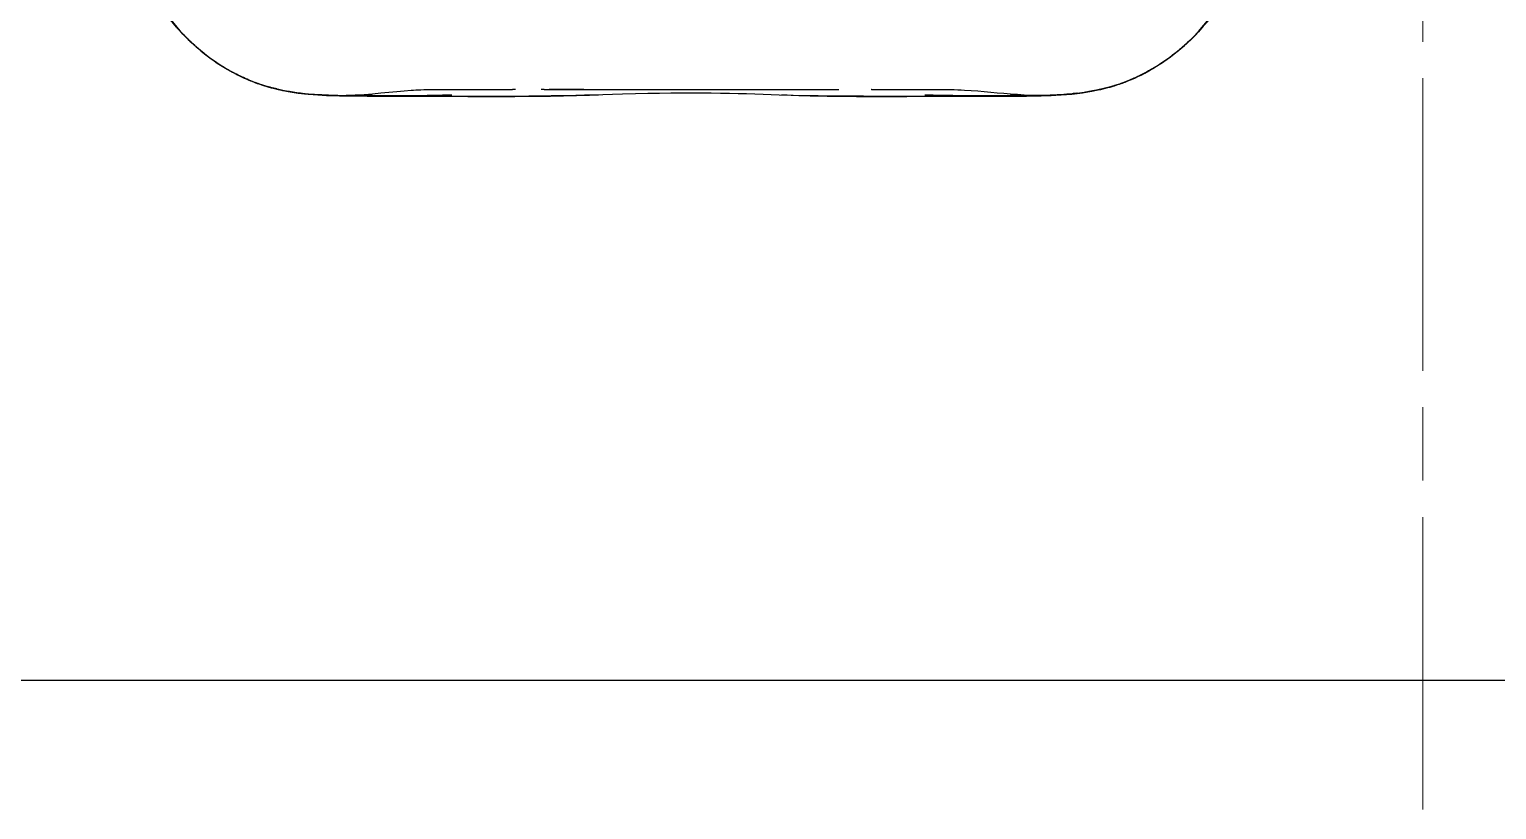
# Model space of a CAD drawing. Header units: millimetres. Extents: x 0 to 1486, y 0 to 1051.
# Drawn here: x 611.41 to 646.92, y 502.2 to 521.09 of the extents above; entities that cross this region are included whole.
import ezdxf

# ---------------------------------------------------------------- set-up
doc = ezdxf.new("R2010")
doc.units = ezdxf.units.MM
doc.header["$LTSCALE"] = 1.25
doc.linetypes.add('CHAIN', pattern=[0.3543, 0.2362, -0.0295, 0.0591, -0.0295])
doc.layers.add('Mittellinie(DIN)', color=7, linetype='CHAIN', lineweight=15, true_color=0x262659)
doc.layers.add('Sichtbare Kanten(DIN)', color=7, linetype='Continuous', lineweight=25, true_color=0x262659)

msp = doc.modelspace()

# ---------------------------------------------------------------- linework, layer by layer
at = {"layer": 'Mittellinie(DIN)', "ltscale": 23.990969}
msp.add_line((645.138, 502.199), (645.138, 537.449), dxfattribs=at)
at = {"layer": 'Sichtbare Kanten(DIN)'}
msp.add_line((704.039, 505.324), (586.238, 505.324), dxfattribs=at)
for points, knots in [([(610.641, 533.164), (610.869, 532.882), (611.074, 532.694), (611.411, 532.346), (611.549, 532.19), (611.853, 531.672), (611.879, 531.335), (612.312, 529.645), (612.525, 528.782), (612.906, 527.284), (613.061, 526.647), (613.435, 525.146), (613.638, 524.279), (614.034, 522.801), (614.22, 522.279), (614.822, 521.278), (615.237, 520.807), (616.1, 520.161), (616.583, 519.874), (618.503, 519.325), (619.76, 519.552), (620.947, 519.637), (621.166, 519.638), (623.104, 519.637)], [-52.135973, -52.135973, -52.135973, -52.135973, -48.62586, -48.62586, -45.925685, -45.925685, -40.729138, -40.729138, -35.315617, -35.315617, -31.326044, -31.326044, -25.905995, -25.905995, -22.014143, -22.014143, -18.061423, -18.061423, -15.314868, -15.314868, -9.347901, -9.347901, -7.379525, -7.379525, -7.379525, -7.379525]), ([(631.791, 519.637), (631.821, 519.637), (631.852, 519.637), (633.208, 519.637), (633.61, 519.644), (634.899, 519.574), (635.695, 519.417), (637.419, 519.621), (637.956, 519.777), (638.846, 520.279), (639.348, 520.612), (640.297, 521.728), (640.577, 522.387), (640.919, 523.386), (641.218, 524.642), (642.038, 527.955), (642.309, 529.059), (642.67, 530.462), (642.735, 530.767), (642.81, 531.07)], [-5.644404, -5.644404, -5.644404, -5.644404, -5.627174, -5.627174, -4.914704, -4.914704, -3.516147, -3.516147, -2.665707, -2.665707, -2.147739, -2.147739, -1.559972, -1.559972, -0.91401, -0.91401, -0.591125, -0.591125, -0.502694, -0.502694, -0.502694, -0.502694]), ([(642.654, 530.419), (642.221, 528.645), (641.79, 526.87), (640.831, 523.134), (640.751, 522.517), (639.977, 521.341), (639.581, 520.786), (638.249, 519.889), (637.685, 519.7), (636.617, 519.49), (636.086, 519.483), (633.674, 519.471), (631.053, 519.449), (628.527, 519.536), (627.476, 519.569), (623.104, 519.439), (622.193, 519.468), (618.685, 519.482), (617.915, 519.484), (616.89, 519.786), (616.295, 519.988), (615.156, 520.883), (614.741, 521.364), (614.17, 522.379), (614.004, 522.871), (613.722, 523.956), (613.7, 524.076), (613.117, 526.373), (612.749, 527.871), (612.297, 529.684), (612.219, 530.001), (612.141, 530.319)], [1.622161, 1.622161, 1.622161, 1.622161, 3.101396, 3.101396, 4.745974, 4.745974, 5.167042, 5.167042, 5.510681, 5.510681, 5.895007, 5.895007, 6.524619, 6.524619, 6.957921, 6.957921, 7.633502, 7.633502, 7.846931, 7.846931, 7.919979, 7.919979, 7.975693, 7.975693, 8.023937, 8.023937, 8.050806, 8.050806, 8.100827, 8.100827, 8.111417, 8.111417, 8.111417, 8.111417]), ([(642.617, 530.255), (642.609, 530.224), (642.601, 530.191), (642.573, 530.076), (642.55, 529.985), (642.508, 529.815), (642.487, 529.733), (642.423, 529.478), (642.38, 529.305), (642.251, 528.794), (642.168, 528.459), (642, 527.782), (641.913, 527.434), (641.567, 526.047), (641.305, 525.015), (640.957, 523.575), (640.854, 523.178), (640.587, 522.416), (640.42, 522.047), (640.055, 521.455), (639.874, 521.215), (639.522, 520.836), (639.357, 520.684), (639.151, 520.517), (639.111, 520.486), (639.05, 520.44), (639.027, 520.423), (638.981, 520.389), (638.958, 520.373), (638.922, 520.347), (638.908, 520.337), (638.877, 520.316), (638.863, 520.306), (638.822, 520.279), (638.806, 520.268), (638.761, 520.238), (638.745, 520.228), (638.709, 520.205), (638.7, 520.2), (638.671, 520.182), (638.648, 520.167), (638.602, 520.14), (638.579, 520.126), (638.517, 520.09), (638.477, 520.068), (638.343, 519.995), (638.248, 519.948), (637.902, 519.793), (637.648, 519.709), (637.251, 519.615), (637.111, 519.588), (636.787, 519.538), (636.605, 519.52), (636.332, 519.502), (636.232, 519.497), (636.13, 519.493)], [4.08157, 4.08157, 4.08157, 4.08157, 4.093286, 4.093286, 4.121328, 4.121328, 4.146354, 4.146354, 4.20029, 4.20029, 4.304546, 4.304546, 4.412182, 4.412182, 4.734616, 4.734616, 4.857162, 4.857162, 4.977617, 4.977617, 5.067065, 5.067065, 5.132843, 5.132843, 5.148528, 5.148528, 5.15859, 5.15859, 5.171509, 5.171509, 5.184616, 5.184616, 5.205706, 5.205706, 5.256909, 5.256909, 5.277506, 5.277506, 5.283278, 5.283278, 5.293293, 5.293293, 5.301667, 5.301667, 5.315844, 5.315844, 5.347913, 5.347913, 5.430698, 5.430698, 5.473282, 5.473282, 5.528841, 5.528841, 5.560514, 5.560514, 5.560514, 5.560514]), ([(615.493, 520.629), (615.476, 520.644), (615.457, 520.66), (615.404, 520.708), (615.387, 520.724), (615.349, 520.758), (615.333, 520.773), (615.293, 520.811), (615.269, 520.834), (615.225, 520.878), (615.208, 520.895), (615.174, 520.93), (615.155, 520.949), (615.117, 520.989), (615.098, 521.01), (615.041, 521.072), (615.005, 521.113), (614.906, 521.23), (614.847, 521.303), (614.703, 521.494), (614.623, 521.61), (614.516, 521.785), (614.49, 521.829), (614.41, 521.97), (614.356, 522.073), (614.26, 522.275), (614.215, 522.377), (614.05, 522.788), (613.952, 523.106), (613.831, 523.557), (613.796, 523.695), (613.732, 523.958), (613.701, 524.086), (613.643, 524.325), (613.612, 524.45), (613.538, 524.743), (613.495, 524.913), (613.353, 525.477), (613.254, 525.871), (613.113, 526.438), (613.071, 526.61), (612.992, 526.93), (612.955, 527.079), (612.895, 527.323), (612.871, 527.417), (612.815, 527.64), (612.784, 527.765), (612.729, 527.981), (612.706, 528.072), (612.665, 528.231), (612.648, 528.298), (612.617, 528.421), (612.603, 528.477), (612.577, 528.582), (612.565, 528.633), (612.531, 528.768), (612.511, 528.849), (612.454, 529.085), (612.418, 529.238), (612.368, 529.439), (612.362, 529.463), (612.353, 529.501), (612.35, 529.515), (612.343, 529.541), (612.34, 529.555), (612.33, 529.594), (612.324, 529.618), (612.308, 529.682), (612.299, 529.718), (612.274, 529.815), (612.261, 529.863), (612.238, 529.952), (612.228, 529.988), (612.215, 530.04), (612.21, 530.056), (612.209, 530.061)], [0, 0, 0, 0, 0.082924, 0.082924, 0.113058, 0.113058, 0.130031, 0.130031, 0.146789, 0.146789, 0.155138, 0.155138, 0.163507, 0.163507, 0.171886, 0.171886, 0.188731, 0.188731, 0.222119, 0.222119, 0.275287, 0.275287, 0.292074, 0.292074, 0.325981, 0.325981, 0.359154, 0.359154, 0.459188, 0.459188, 0.501882, 0.501882, 0.540647, 0.540647, 0.579251, 0.579251, 0.631571, 0.631571, 0.753978, 0.753978, 0.807055, 0.807055, 0.85353, 0.85353, 0.882297, 0.882297, 0.924167, 0.924167, 0.955494, 0.955494, 0.976871, 0.976871, 0.993705, 0.993705, 1.01053, 1.01053, 1.043767, 1.043767, 1.103749, 1.103749, 1.111418, 1.111418, 1.115585, 1.115585, 1.119757, 1.119757, 1.128196, 1.128196, 1.144983, 1.144983, 1.178506, 1.178506, 1.21889, 1.21889, 1.258056, 1.258056, 1.258056, 1.258056]), ([(615.641, 520.507), (615.518, 520.604), (615.398, 520.708), (615.177, 520.922), (615.075, 521.03), (614.856, 521.286), (614.741, 521.437), (614.403, 521.943), (614.221, 522.331), (613.951, 523.088), (613.848, 523.48), (613.643, 524.315), (613.534, 524.758), (613.33, 525.562), (613.241, 525.919), (612.998, 526.9), (612.841, 527.536), (612.682, 528.167), (612.676, 528.19), (612.67, 528.214)], [6.0852042, 6.0852042, 6.0852042, 6.0852042, 6.1351112, 6.1351112, 6.1792563, 6.1792563, 6.2362062, 6.2362062, 6.3616536, 6.3616536, 6.4812274, 6.4812274, 6.6196706, 6.6196706, 6.7304592, 6.7304592, 6.9237465, 6.9237465, 6.9312045, 6.9312045, 6.9312045, 6.9312045]), ([(639.426, 520.754), (639.41, 520.74), (639.395, 520.726), (639.266, 520.61), (639.144, 520.511), (639.013, 520.413), (638.984, 520.392), (638.947, 520.366), (638.937, 520.358), (638.923, 520.348), (638.919, 520.346), (638.919, 520.346)], [2.599478, 2.599478, 2.599478, 2.599478, 2.6072531, 2.6072531, 2.665146, 2.665146, 2.6924007, 2.6924007, 2.7168587, 2.7168587, 2.7443779, 2.7443779, 2.7443779, 2.7443779]), ([(625.184, 519.499), (624.617, 519.479), (624.049, 519.466), (623.197, 519.46), (622.889, 519.458), (622.086, 519.46), (621.59, 519.462), (620.479, 519.464), (619.859, 519.466), (618.673, 519.474), (618.102, 519.491), (617.401, 519.635), (617.253, 519.672), (616.954, 519.765), (616.799, 519.824), (616.546, 519.935), (616.437, 519.989), (616.168, 520.135), (616.008, 520.234), (615.849, 520.347)], [1.4168283, 1.4168283, 1.4168283, 1.4168283, 1.5869388, 1.5869388, 1.6837553, 1.6837553, 1.8308067, 1.8308067, 2.0171283, 2.0171283, 2.1865095, 2.1865095, 2.2319207, 2.2319207, 2.2809947, 2.2809947, 2.3235454, 2.3235454, 2.3860442, 2.3860442, 2.3860442, 2.3860442]), ([(638.971, 520.378), (638.725, 520.201), (638.482, 520.058), (638.158, 519.904), (638.076, 519.867), (637.904, 519.798), (637.814, 519.765), (637.578, 519.689), (637.431, 519.649), (636.947, 519.543), (636.602, 519.505), (635.623, 519.456), (634.985, 519.467), (633.873, 519.463), (633.397, 519.463), (632.563, 519.46), (632.196, 519.459), (631.474, 519.46), (631.106, 519.461), (630.358, 519.473), (629.987, 519.485), (629.617, 519.498)], [0, 0, 0, 0, 0.0973932, 0.0973932, 0.1258286, 0.1258286, 0.1545067, 0.1545067, 0.2000918, 0.2000918, 0.3032903, 0.3032903, 0.4944243, 0.4944243, 0.6370453, 0.6370453, 0.7447838, 0.7447838, 0.8617537, 0.8617537, 0.9733958, 0.9733958, 0.9733958, 0.9733958]), ([(617.398, 519.647), (617.387, 519.649), (617.376, 519.652), (617.318, 519.665), (617.266, 519.678), (617.146, 519.712), (617.075, 519.733), (616.925, 519.784), (616.846, 519.813), (616.65, 519.893), (616.533, 519.947), (616.418, 520.006), (616.414, 520.009), (616.41, 520.011)], [9.0208275, 9.0208275, 9.0208275, 9.0208275, 9.0253486, 9.0253486, 9.0440428, 9.0440428, 9.066379, 9.066379, 9.0919217, 9.0919217, 9.1302374, 9.1302374, 9.1316167, 9.1316167, 9.1316167, 9.1316167]), ([(638.578, 520.127), (638.578, 520.127), (638.578, 520.127), (638.577, 520.127), (638.571, 520.123), (638.528, 520.099), (638.486, 520.074), (638.396, 520.026), (638.364, 520.009), (638.299, 519.976), (638.269, 519.961), (638.186, 519.921), (638.126, 519.894), (638.011, 519.845), (637.955, 519.823), (637.852, 519.784), (637.804, 519.768), (637.726, 519.742), (637.694, 519.732), (637.623, 519.711), (637.587, 519.7), (637.477, 519.671), (637.41, 519.654), (637.328, 519.636), (637.315, 519.634), (637.303, 519.631)], [0.3560434, 0.3560434, 0.3560434, 0.3560434, 0.3572535, 0.3572535, 0.4010125, 0.4010125, 0.4428998, 0.4428998, 0.4615802, 0.4615802, 0.4747022, 0.4747022, 0.4955718, 0.4955718, 0.5132848, 0.5132848, 0.5286163, 0.5286163, 0.5414607, 0.5414607, 0.5585689, 0.5585689, 0.595608, 0.595608, 0.6021424, 0.6021424, 0.6021424, 0.6021424]), ([(618.751, 519.489), (618.714, 519.49), (618.677, 519.491), (618.392, 519.501), (618.137, 519.519), (617.65, 519.587), (617.422, 519.633), (617.201, 519.696)], [5.5972537, 5.5972537, 5.5972537, 5.5972537, 5.608702, 5.608702, 5.6864222, 5.6864222, 5.7561798, 5.7561798, 5.7561798, 5.7561798]), ([(623.177, 519.638), (623.177, 519.638), (623.176, 519.638), (623.166, 519.638), (623.148, 519.638), (623.115, 519.637), (623.11, 519.637), (623.105, 519.637), (623.105, 519.637), (623.104, 519.637), (623.104, 519.637), (623.104, 519.637)], [0.45779036, 0.45779036, 0.45779036, 0.45779036, 0.46768943, 0.46768943, 0.49399652, 0.49399652, 0.49827153, 0.49827153, 0.49829657, 0.49829657, 0.49831281, 0.49831281, 0.49831281, 0.49831281]), ([(623.872, 519.638), (623.872, 519.638), (623.872, 519.638), (623.872, 519.638), (623.872, 519.638), (623.871, 519.638), (623.871, 519.638), (623.868, 519.638), (623.864, 519.638), (623.856, 519.638), (623.852, 519.638), (623.826, 519.638), (623.812, 519.638), (623.802, 519.638), (623.8, 519.638), (623.8, 519.638)], [0, 0, 0, 0, 0.00001061, 0.00001061, 0.00005303, 0.00005303, 0.00012472, 0.00012472, 0.00318377, 0.00318377, 0.00726287, 0.00726287, 0.02892474, 0.02892474, 0.03923806, 0.03923806, 0.03923806, 0.03923806]), ([(623.872, 519.637), (624.733, 519.636), (625.848, 519.636), (628.322, 519.637), (629.341, 519.637), (630.607, 519.637), (630.81, 519.637), (631.001, 519.637)], [-7.14544, -7.14544, -7.14544, -7.14544, -6.431095, -6.431095, -5.931172, -5.931172, -5.809721, -5.809721, -5.809721, -5.809721]), ([(625.92, 519.622), (625.655, 519.623), (625.39, 519.623), (624.928, 519.624), (624.729, 519.625), (624.456, 519.628), (624.381, 519.629), (624.262, 519.631), (624.218, 519.632), (624.147, 519.633), (624.119, 519.633), (624.072, 519.634), (624.053, 519.634), (624.018, 519.635), (624.002, 519.635), (623.99, 519.635)], [0, 0, 0, 0, 0.0796819, 0.0796819, 0.1393965, 0.1393965, 0.1618187, 0.1618187, 0.1751348, 0.1751348, 0.1843057, 0.1843057, 0.1923505, 0.1923505, 0.2013602, 0.2013602, 0.2013602, 0.2013602]), ([(624.828, 519.636), (624.691, 519.637), (624.553, 519.638), (624.363, 519.637), (624.312, 519.637), (624.263, 519.637)], [2.49777587, 2.49777587, 2.49777587, 2.49777587, 2.53932323, 2.53932323, 2.55481893, 2.55481893, 2.55481893, 2.55481893]), ([(631.002, 519.637), (631.002, 519.637), (631.002, 519.637), (631.001, 519.637), (631.001, 519.637), (631.001, 519.637), (631.001, 519.637), (631.001, 519.637), (631.001, 519.637), (631.001, 519.637)], [0.9959296008, 0.9959296008, 0.9959296008, 0.9959296008, 0.9960887661, 0.9960887661, 0.9963283678, 0.9963283678, 0.9963707919, 0.9963707919, 0.9963920039, 0.9963920039, 0.9963920039, 0.9963920039]), ([(631.791, 519.637), (631.79, 519.637), (631.79, 519.637), (631.79, 519.637), (631.79, 519.637), (631.79, 519.637), (631.79, 519.637), (631.789, 519.637), (631.788, 519.637), (631.787, 519.637), (631.787, 519.637), (631.787, 519.637)], [0, 0, 0, 0, 0.0000382062, 0.0000382062, 0.0001146185, 0.0001146185, 0.0002674431, 0.0002674431, 0.0008141096, 0.0008141096, 0.000884271, 0.000884271, 0.000884271, 0.000884271]), ([(637.303, 519.631), (637.218, 519.613), (637.149, 519.6), (637.074, 519.587), (637.054, 519.584), (637.053, 519.584), (637.053, 519.584), (637.053, 519.584)], [0, 0, 0, 0, 0.04423871, 0.04423871, 0.06860548, 0.06860548, 0.06979931, 0.06979931, 0.06979931, 0.06979931]), ([(637.699, 519.734), (637.699, 519.734), (637.699, 519.734), (637.697, 519.734), (637.672, 519.726), (637.624, 519.712)], [0.35692456, 0.35692456, 0.35692456, 0.35692456, 0.35842872, 0.35842872, 0.41707384, 0.41707384, 0.41707384, 0.41707384]), ([(619.327, 519.482), (619.285, 519.481), (619.24, 519.481), (619.149, 519.481), (619.103, 519.481), (619.02, 519.482), (618.982, 519.482), (618.914, 519.484), (618.884, 519.485), (618.803, 519.487), (618.751, 519.489), (618.662, 519.493), (618.622, 519.495), (618.54, 519.499), (618.5, 519.502), (618.444, 519.505), (618.426, 519.506), (618.409, 519.508)], [0, 0, 0, 0, 0.0173514, 0.0173514, 0.0325224, 0.0325224, 0.0441617, 0.0441617, 0.0532331, 0.0532331, 0.0685231, 0.0685231, 0.0822444, 0.0822444, 0.0990815, 0.0990815, 0.1069804, 0.1069804, 0.1069804, 0.1069804]), ([(618.651, 519.496), (618.651, 519.496), (618.651, 519.496), (618.649, 519.496), (618.64, 519.497), (618.62, 519.497)], [0.38590046, 0.38590046, 0.38590046, 0.38590046, 0.38989904, 0.38989904, 0.43130363, 0.43130363, 0.43130363, 0.43130363]), ([(619.709, 519.49), (619.709, 519.49), (619.697, 519.49), (619.648, 519.489), (619.616, 519.488), (619.51, 519.485), (619.425, 519.483), (619.327, 519.482)], [0.4757238, 0.4757238, 0.4757238, 0.4757238, 0.5187664, 0.5187664, 0.555635, 0.555635, 0.5962494, 0.5962494, 0.5962494, 0.5962494]), ([(621.636, 519.5), (621.636, 519.5), (621.633, 519.5), (621.617, 519.499), (621.598, 519.499), (621.542, 519.497), (621.502, 519.496), (621.392, 519.493), (621.317, 519.491), (621.066, 519.486), (620.88, 519.483), (620.625, 519.48), (620.554, 519.479), (620.39, 519.478), (620.292, 519.478), (620.109, 519.478), (620.024, 519.479), (619.87, 519.48), (619.799, 519.48), (619.61, 519.481), (619.487, 519.482), (619.362, 519.482)], [5.2366356, 5.2366356, 5.2366356, 5.2366356, 5.2465098, 5.2465098, 5.2644865, 5.2644865, 5.2865527, 5.2865527, 5.3191691, 5.3191691, 5.3928074, 5.3928074, 5.4204387, 5.4204387, 5.4513361, 5.4513361, 5.4762125, 5.4762125, 5.4982807, 5.4982807, 5.5355384, 5.5355384, 5.5355384, 5.5355384]), ([(635.558, 519.483), (635.546, 519.483), (635.535, 519.483), (635.376, 519.482), (635.236, 519.481), (635.027, 519.48), (634.953, 519.479), (634.838, 519.479), (634.798, 519.479), (634.699, 519.478), (634.637, 519.478), (634.535, 519.479), (634.493, 519.479), (634.397, 519.479), (634.345, 519.48), (634.197, 519.481), (634.107, 519.482), (633.847, 519.484), (633.678, 519.486), (633.41, 519.491), (633.305, 519.494), (633.176, 519.498), (633.136, 519.499), (633.098, 519.5), (633.09, 519.501), (633.09, 519.501)], [5.6182342, 5.6182342, 5.6182342, 5.6182342, 5.6216092, 5.6216092, 5.666364, 5.666364, 5.6904037, 5.6904037, 5.7022727, 5.7022727, 5.7203436, 5.7203436, 5.7346564, 5.7346564, 5.7547234, 5.7547234, 5.7943361, 5.7943361, 5.8574511, 5.8574511, 5.8983958, 5.8983958, 5.9237982, 5.9237982, 5.9407826, 5.9407826, 5.9407826, 5.9407826]), ([(636.773, 519.544), (636.77, 519.544), (636.756, 519.542), (636.714, 519.538), (636.682, 519.534), (636.572, 519.523), (636.473, 519.514), (636.321, 519.504), (636.264, 519.5), (636.168, 519.495), (636.143, 519.494), (636.095, 519.492), (636.072, 519.491), (636.016, 519.488), (635.981, 519.487), (635.918, 519.486), (635.89, 519.485), (635.831, 519.484), (635.801, 519.483), (635.732, 519.483), (635.694, 519.483), (635.604, 519.483), (635.554, 519.483), (635.43, 519.484), (635.36, 519.485), (635.22, 519.488), (635.177, 519.489), (635.15, 519.489), (635.147, 519.489), (635.147, 519.489)], [0, 0, 0, 0, 0.0195819, 0.0195819, 0.043762, 0.043762, 0.0974297, 0.0974297, 0.1269388, 0.1269388, 0.1363474, 0.1363474, 0.1437397, 0.1437397, 0.1540438, 0.1540438, 0.1626092, 0.1626092, 0.172744, 0.172744, 0.1872642, 0.1872642, 0.2105978, 0.2105978, 0.251548, 0.251548, 0.3156373, 0.3156373, 0.3380358, 0.3380358, 0.3380358, 0.3380358])]:
    msp.add_open_spline(points, degree=3, knots=knots, dxfattribs=at)
for points in [[(639.382, 520.714), (639.377, 520.71), (639.375, 520.708), (639.375, 520.708)], [(638.643, 520.167), (638.617, 520.151), (638.602, 520.143), (638.602, 520.143)], [(617.235, 519.688), (617.197, 519.698), (617.177, 519.704), (617.177, 519.704)], [(636.223, 519.499), (636.18, 519.497), (636.161, 519.496), (636.161, 519.496)], [(636.773, 519.544), (636.773, 519.544), (636.773, 519.544), (636.773, 519.544)]]:
    msp.add_open_spline(points, degree=3, dxfattribs=at)

doc.saveas('drawing.dxf')
